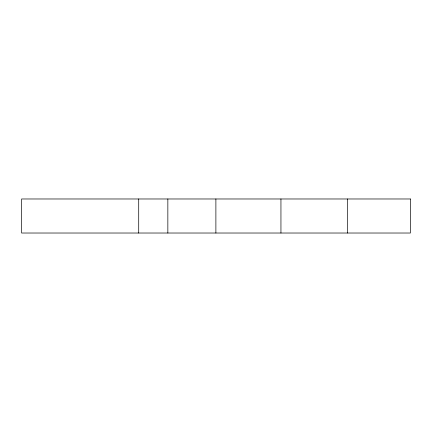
<?xml version="1.0" encoding="UTF-8"?>
<svg xmlns="http://www.w3.org/2000/svg" width="432" height="432" viewBox="0 0 432 432"><rect width="100%" height="100%" fill="white"/><g stroke="black" fill="none" stroke-linecap="round" stroke-linejoin="round"><path stroke-width="0.65" d="M347.641 198.979L347.641 233.021M280.946 198.979L280.946 233.021M215.887 198.979L215.887 233.021M167.848 198.979L167.848 233.021M138.71 198.979L138.71 233.021M410.4 198.979L21.6 198.979L21.6 233.021L410.4 233.021L410.4 198.979"/></g></svg>
